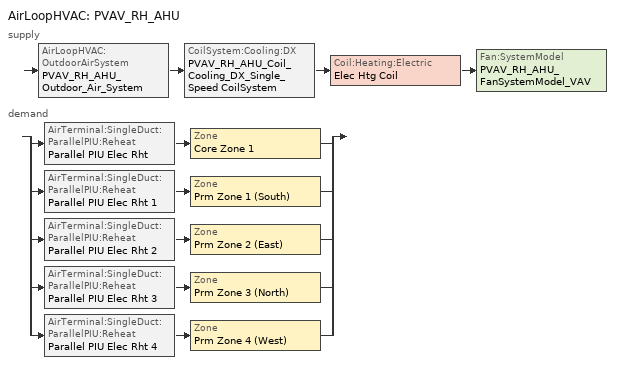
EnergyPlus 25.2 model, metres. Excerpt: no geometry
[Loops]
AirLoopHVAC 'PVAV_RH_AHU'
 supply: AirLoopHVAC:OutdoorAirSystem 'PVAV_RH_AHU_Outdoor_Air_System' > CoilSystem:Cooling:DX 'PVAV_RH_AHU_Coil_Cooling_DX_Single_Speed CoilSystem' > Coil:Heating:Electric 'Elec Htg Coil' > Fan:SystemModel 'PVAV_RH_AHU_FanSystemModel_VAV'
 demand: split
  | AirTerminal:SingleDuct:ParallelPIU:Reheat 'Parallel PIU Elec Rht' > Zone 'Core Zone 1'
  | AirTerminal:SingleDuct:ParallelPIU:Reheat 'Parallel PIU Elec Rht 1' > Zone 'Prm Zone 1 (South)'
  | AirTerminal:SingleDuct:ParallelPIU:Reheat 'Parallel PIU Elec Rht 2' > Zone 'Prm Zone 2 (East)'
  | AirTerminal:SingleDuct:ParallelPIU:Reheat 'Parallel PIU Elec Rht 3' > Zone 'Prm Zone 3 (North)'
  | AirTerminal:SingleDuct:ParallelPIU:Reheat 'Parallel PIU Elec Rht 4' > Zone 'Prm Zone 4 (West)'
[AirLoopHVAC]
PVAV_RH_AHU: Design return air flow fraction of supply air flow=1; Design supply air flow rate=4.71947
[AirTerminal:SingleDuct:ParallelPIU:Reheat] Availability schedule=Always On Discrete hvac_library; Convergence tolerance=0.001; Design heating discharge air temperature=32.1; Fan control type=ConstantSpeed; Fan on flow fraction=Autosize; High limit heating discharge air temperature=37.7; Maximum hot water or steam flow rate=Autosize; Maximum primary air flow rate=0.943895; Maximum secondary air flow rate=2.83168; Minimum fan turn down ratio=0.3; Minimum hot water or steam flow rate=0; Minimum primary air flow fraction=0.15
Name | Fan | Reheat coil
Parallel PIU Elec Rht | Parallel PIU Elec Rht Fan | Parallel PIU Elec Rht Coil
Parallel PIU Elec Rht 1 | Parallel PIU Elec Rht Fan 1 | Parallel PIU Elec Rht Coil 1
Parallel PIU Elec Rht 2 | Parallel PIU Elec Rht Fan 2 | Parallel PIU Elec Rht Coil 2
Parallel PIU Elec Rht 3 | Parallel PIU Elec Rht Fan 3 | Parallel PIU Elec Rht Coil 3
Parallel PIU Elec Rht 4 | Parallel PIU Elec Rht Fan 4 | Parallel PIU Elec Rht Coil 4
[Coil:Cooling:DX:SingleSpeed]
PVAV_RH_AHU_Coil_Cooling_DX_Single_Speed: 2017 rated evaporator fan power per volume flow rate=773.3; 2023 rated evaporator fan power per volume flow rate=934.4; Availability schedule=Always On Discrete; Basin heater capacity=0; Basin heater setpoint temperature=2; Condenser type=AirCooled; Crankcase heater capacity=0; Energy input ratio function of flow fraction curve=Curve Quadratic 2; Energy input ratio function of temperature curve=Curve Biquadratic 2; Evaporative condenser air flow rate=Autosize; Evaporative condenser effectiveness=0.9; Evaporative condenser pump rated power consumption=Autosize; Gross rated cooling cop=3.22; Gross rated sensible heat ratio=Autosize; Gross rated total cooling capacity=87921.3; Latent capacity time constant=0; Maximum cycling rate=0; Maximum outdoor dry bulb temperature for crankcase heater operation=10; Minimum outdoor dry bulb temperature for compressor operation=-25; Nominal time for condensate removal to begin=0; Part load fraction correlation curve=Curve Quadratic 3; Rated air flow rate=4.71947; Ratio of initial moisture evaporation rate and steady state latent capacity=0; Total cooling capacity function of flow fraction curve=Curve Quadratic 1; Total cooling capacity function of temperature curve=Curve Biquadratic 1
[Coil:Heating:Electric] Availability schedule=Always On Discrete hvac_library; Efficiency=1
Name | Nominal capacity
Elec Htg Coil | 150000
Parallel PIU Elec Rht Coil; Parallel PIU Elec Rht Coil 1; Parallel PIU Elec Rht Coil 2; Parallel PIU Elec Rht Coil 3; Parallel PIU Elec Rht Coil 4 | 8792
[CoilSystem:Cooling:DX]
PVAV_RH_AHU_Coil_Cooling_DX_Single_Speed CoilSystem: Availability schedule=Always On Discrete; Cooling coil=PVAV_RH_AHU_Coil_Cooling_DX_Single_Speed
[Controller:MechanicalVentilation]
Controller Mechanical Ventilation 5: Availability schedule=Always On Discrete; Demand controlled ventilation=No; System outdoor air method=Standard62.1VentilationRateProcedure; Zone or zonelist name 1=Core Zone 1; Design specification outdoor air object name 1=Core_Zone_Design_OA; Design specification zone air distribution object name 1=Core Zone 1 Design Spec Zone Air Dist; Zone or zonelist name 2=Prm Zone 1 (South); Design specification outdoor air object name 2=Perimeter_Zone_1_Design_OA; Design specification zone air distribution object name 2=Prm Zone 1 (South) Design Spec Zone Air Dist; Zone or zonelist name 3=Prm Zone 2 (East); Design specification outdoor air object name 3=Perimeter_Zone_2_Design_OA; Design specification zone air distribution object name 3=Prm Zone 2 (East) Design Spec Zone Air Dist; Zone or zonelist name 4=Prm Zone 3 (North); Design specification outdoor air object name 4=Perimeter_Zone_3_Design_OA; Design specification zone air distribution object name 4=Prm Zone 3 (North) Design Spec Zone Air Dist; Zone or zonelist name 5=Prm Zone 4 (West); Design specification outdoor air object name 5=Perimeter_Zone_4_Design_OA; Design specification zone air distribution object name 5=Prm Zone 4 (West) Design Spec Zone Air Dist
[Controller:OutdoorAir]
Controller Outdoor Air 5: Control high indoor humidity based on outdoor humidity ratio=Yes; Economizer control action type=ModulateFlow; Economizer control type=DifferentialDryBulb; Economizer maximum limit dry bulb temperature=28; Economizer maximum limit enthalpy=64000; Economizer minimum limit dry bulb temperature=-100; Economizer operation staging=InterlockedWithMechanicalCooling; Heat recovery bypass control type=BypassWhenWithinEconomizerLimits; High humidity control=No; High humidity outdoor air flow ratio=1; Lockout type=NoLockout; Maximum outdoor air flow rate=Autosize; Mechanical ventilation controller=Controller Mechanical Ventilation 5; Minimum limit type=FixedMinimum; Minimum outdoor air flow rate=0.08
[DesignSpecification:OutdoorAir] Outdoor air flow air changes per hour=0; Outdoor air flow per person=0; Outdoor air flow per zone=0.0943895; Outdoor air flow per zone floor area=0; Outdoor air method=Maximum
Core_Zone_Design_OA; Perimeter_Zone_1_Design_OA; Perimeter_Zone_2_Design_OA; Perimeter_Zone_3_Design_OA; Perimeter_Zone_4_Design_OA
[DesignSpecification:OutdoorAir:SpaceList]
Name | Space design specification outdoor air object name 1 | Space name 1
Core Zone 1 DSOA Space List | Core_Zone_Design_OA | Core_Space_1
Prm Zone 1 (South) DSOA Space List | Perimeter_Zone_1_Design_OA | Perimeter_Space_1
Prm Zone 2 (East) DSOA Space List | Perimeter_Zone_2_Design_OA | Perimeter_Space_2
Prm Zone 3 (North) DSOA Space List | Perimeter_Zone_3_Design_OA | Perimeter_Space_3
Prm Zone 4 (West) DSOA Space List | Perimeter_Zone_4_Design_OA | Perimeter_Space_4
[DesignSpecification:ZoneAirDistribution] Minimum zone ventilation efficiency=0; Zone air distribution effectiveness in cooling mode=0.8; Zone air distribution effectiveness in heating mode=0.8
Core Zone 1 Design Spec Zone Air Dist; Prm Zone 1 (South) Design Spec Zone Air Dist; Prm Zone 2 (East) Design Spec Zone Air Dist; Prm Zone 3 (North) Design Spec Zone Air Dist; Prm Zone 4 (West) Design Spec Zone Air Dist
[Fan:ConstantVolume] Availability schedule=Perimeter_Space_1_Occupant_Sch; Fan total efficiency=0.7; Maximum flow rate=2.83168; Motor efficiency=0.9; Motor in airstream fraction=1; Pressure rise=250
Parallel PIU Elec Rht Fan; Parallel PIU Elec Rht Fan 1; Parallel PIU Elec Rht Fan 2; Parallel PIU Elec Rht Fan 3; Parallel PIU Elec Rht Fan 4
[Fan:SystemModel]
PVAV_RH_AHU_FanSystemModel_VAV: Availability schedule=Always On Discrete hvac_library; Design electric power consumption=10000; Design maximum air flow rate=4.71947; Design power sizing method=TotalEfficiencyAndPressure; Design pressure rise=1017.592; Electric power function of flow fraction curve=VAV Fan Curve; Electric power minimum flow rate fraction=0; Electric power per unit flow rate=840; Electric power per unit flow rate per unit pressure=1.66667; End use subcategory=General; Fan total efficiency=0.6045; Motor efficiency=0.93; Motor in air stream fraction=1; Motor loss radiative fraction=0; Number of speeds=1; Speed control method=Continuous
[SetpointManager:MixedAir] Control variable=Temperature
Node 68 OS Default SPM; Node 71 OS Default SPM
[SetpointManager:Scheduled] Control variable=Temperature
Name | Schedule
PVAV_RH_AHU_Scheduled_Deck_Temp | SCHEDULED_Reheat_Temp
Scheduled Deck Temp | Preheat_Coil_LAT
[Sizing:System]
PVAV_RH_AHU: 100 outdoor air in cooling=No; 100 outdoor air in heating=No; Central cooling capacity control method=OnOff; Central cooling design supply air humidity ratio=0.0085; Central cooling design supply air temperature=12.8; Central heating design supply air humidity ratio=0.008; Central heating design supply air temperature=40; Central heating maximum system air flow ratio=1; Cooling design capacity=Autosize; Cooling design capacity method=CoolingDesignCapacity; Cooling design capacity per floor area=234.7; Cooling fraction of autosized cooling supply air flow rate=1; Cooling supply air flow rate=0; Cooling supply air flow rate method=DesignDay; Cooling supply air flow rate per floor area=0.00996765; Cooling supply air flow rate per unit cooling capacity=3.94755e-05; Design outdoor air flow rate=Autosize; Fraction of autosized cooling design capacity=1; Fraction of autosized heating design capacity=1; Heating design capacity=Autosize; Heating design capacity method=HeatingDesignCapacity; Heating design capacity per floor area=157; Heating fraction of autosized cooling supply air flow rate=1; Heating fraction of autosized heating supply air flow rate=1; Heating supply air flow rate=0; Heating supply air flow rate method=DesignDay; Heating supply air flow rate per floor area=0.00996765; Heating supply air flow rate per unit heating capacity=3.15882e-05; Occupant diversity=Autosize; Precool design humidity ratio=0.008; Precool design temperature=12.8; Preheat design humidity ratio=0.008; Preheat design temperature=7; System outdoor air method=Standard62.1VentilationRateProcedure; Type of load to size on=Sensible; Type of zone sum to use=Coincident; Zone maximum outdoor air fraction=1
[Sizing:Zone] Account for dedicated outdoor air system=No; Cooling design air flow method=DesignDay; Cooling design air flow rate=0; Cooling minimum air flow=0; Cooling minimum air flow fraction=0; Cooling minimum air flow per zone floor area=0.000762; Heating design air flow method=DesignDayWithLimit; Heating design air flow rate=0; Heating maximum air flow=0; Heating maximum air flow fraction=0.5; Heating maximum air flow per zone floor area=0; Type of space sum to use=Coincident; Zone cooling design supply air humidity ratio=0.0085; Zone cooling design supply air humidity ratio difference=0.005; Zone cooling design supply air temperature=12.8; Zone cooling design supply air temperature input method=SupplyAirTemperature; Zone heating design supply air humidity ratio=0.008; Zone heating design supply air temperature=32.2222; Zone heating design supply air temperature difference=11.11; Zone heating design supply air temperature input method=SupplyAirTemperature; Zone humidification design supply air humidity ratio difference=0.005; Zone latent cooling design supply air humidity ratio input method=HumidityRatioDifference; Zone latent heating design supply air humidity ratio input method=HumidityRatioDifference; Zone load sizing method=Sensible Load Only No Latent Load
Name | Design specification outdoor air object | Design specification zone air distribution object | Zone cooling design supply air temperature difference
Core Zone 1 | Core Zone 1 DSOA Space List | Core Zone 1 Design Spec Zone Air Dist | 8.33333
Prm Zone 1 (South) | Prm Zone 1 (South) DSOA Space List | Prm Zone 1 (South) Design Spec Zone Air Dist | 11.1111
Prm Zone 2 (East) | Prm Zone 2 (East) DSOA Space List | Prm Zone 2 (East) Design Spec Zone Air Dist | 11.1111
Prm Zone 3 (North) | Prm Zone 3 (North) DSOA Space List | Prm Zone 3 (North) Design Spec Zone Air Dist | 11.1111
Prm Zone 4 (West) | Prm Zone 4 (West) DSOA Space List | Prm Zone 4 (West) Design Spec Zone Air Dist | 11.1111
[ThermostatSetpoint:DualSetpoint] Cooling setpoint temperature schedule=Cooling Themostat Setpoint; Heating setpoint temperature schedule=Heating Thermostat Setpoint
Core_bottom Setpoints; Perimeter_bot_ZN_1 Setpoints; Perimeter_bot_ZN_2 Setpoints; Perimeter_bot_ZN_3 Setpoints; Perimeter_bot_ZN_4 Setpoints
[ZoneControl:Thermostat] Temperature difference between cutout and setpoint=0
Name | Zone or zonelist | Control 1 | Control type schedule
Core Zone 1 Thermostat | Core Zone 1 | Core_bottom Setpoints | Core Zone 1 Thermostat Schedule
Prm Zone 1 (South) Thermostat | Prm Zone 1 (South) | Perimeter_bot_ZN_1 Setpoints | Prm Zone 1 (South) Thermostat Schedule
Prm Zone 2 (East) Thermostat | Prm Zone 2 (East) | Perimeter_bot_ZN_2 Setpoints | Prm Zone 2 (East) Thermostat Schedule
Prm Zone 3 (North) Thermostat | Prm Zone 3 (North) | Perimeter_bot_ZN_3 Setpoints | Prm Zone 3 (North) Thermostat Schedule
Prm Zone 4 (West) Thermostat | Prm Zone 4 (West) | Perimeter_bot_ZN_4 Setpoints | Prm Zone 4 (West) Thermostat Schedule
[Zone equipment]
Core Zone 1: Parallel PIU Elec Rht
Prm Zone 1 (South): Parallel PIU Elec Rht 1
Prm Zone 2 (East): Parallel PIU Elec Rht 2
Prm Zone 3 (North): Parallel PIU Elec Rht 3
Prm Zone 4 (West): Parallel PIU Elec Rht 4
[Curve:Biquadratic] Maximum value of x=22; Maximum value of y=46; Minimum value of x=17; Minimum value of y=13
Name | Coefficient1 constant | Coefficient2 x | Coefficient3 x 2 | Coefficient4 y | Coefficient5 y 2 | Coefficient6 x y
Curve Biquadratic 1 | 0.942588 | 0.00954335 | 0.00068377 | -0.0110427 | 5.249e-06 | -9.72e-06
Curve Biquadratic 2 | 0.342414 | 0.034885 | -0.0006237 | 0.00497722 | 0.000437951 | -0.000728028
[Curve:Quadratic]
Name | Maximum value of x | Minimum value of x | Coefficient1 constant | Coefficient2 x | Coefficient3 x 2
Curve Quadratic 1 | 1.5 | 0.5 | 0.8 | 0.2 | 0
Curve Quadratic 2 | 1.5 | 0.5 | 1.1552 | -0.1808 | 0.0256
Curve Quadratic 3 | 1 | 0 | 0.85 | 0.15 | 0
[Curve:Quartic]
VAV Fan Curve: Input unit type for x=Dimensionless; Maximum curve output=1; Maximum value of x=1; Minimum curve output=0; Minimum value of x=0; Output unit type=Dimensionless; Coefficient1 constant=0.0407599; Coefficient2 x=0.088045; Coefficient3 x 2=-0.0729261; Coefficient4 x 3=0.94374; Coefficient5 x 4=0
[Schedule:Compact]
Core Zone 1 Thermostat Schedule; Prm Zone 1 (South) Thermostat Schedule; Prm Zone 2 (East) Thermostat Schedule; Prm Zone 3 (North) Thermostat Schedule; Prm Zone 4 (West) Thermostat Schedule: Through: 12/31, For: AllDays, Until: 24:00, 4
Perimeter_Space_1_Occupant_Sch: Through: 12/31, For: Weekdays, Until: 06:00, 0, Until: 07:00, 0.1, Until: 08:00, 0.2, Until: 10:00, 0.95, Until: 11:00, 0.975703, Until: 12:00, 0.95, Until: 13:00, 0.513528, Until: 14:00, 0.95, Until: 15:00, 0.975703, Until: 17:00, 0.95, Until: 18:00, 0.3, Until: 22:00, 0.1, Until: 23:00, 0.05, Until: 24:00, 0.05, For: Saturday, Until: 06:00, 0, Until: 07:00, 0.1, Until: 08:00, 0.1, Until: 10:00, 0.3, Until: 11:00, 0.308117, Until: 12:00, 0.3, Until: 13:00, 0.102706, Until: 14:00, 0.1, Until: 15:00, 0.102706, Until: 17:00, 0.1, Until: 18:00, 0.05, Until: 19:00, 0.05, Until: 24:00, 0, For: SummerDesignDay, Until: 06:00, 1e-09, Until: 22:00, 1, Until: 24:00, 0.05, For: WinterDesignDay, Until: 24:00, 0, For:Sunday Holidays AllOtherDays, Until: 06:00, 0, Until: 18:00, 0.05, Until: 24:00, 0
[Schedule:Constant] Hourly value=1
Always On Discrete; Always On Discrete hvac_library
[Schedule:Day:Interval]
Deck Temperature Default 3: 24:00, 10, No
Deck Temperature Default 5: 05:00, 18.3333, 17:00, 12.8675, 24:00, 18.3333, No
Deck Temperature Summer Design Day 3; Deck Temperature Winter Design Day 3: 24:00, 12.8, No
Deck Temperature Summer Design Day 5: 05:00, 18.3333, 17:00, 12.7779, 24:00, 18.3333, No
Deck Temperature Winter Design Day 5: 05:00, 18.3333, 17:00, 12.8, 24:00, 18.3333, No
Saturdays: 05:00, 26.7, 17:00, 24, 24:00, 26.7, No
Saturdays 1: 05:00, 15.6, 17:00, 21, 24:00, 15.6, No
Sundays: 24:00, 26.7, No
Sundays 2: 24:00, 15.6, No
Weekday: 05:00, 15.6, 22:00, 21, 24:00, 15.6, No
Weekdays: 05:00, 26.7, 22:00, 24, 24:00, 26.1005, No
[Schedule:Week:Daily]
Cooling Themostat Setpoint Week Rule - Jan1-Jan2: Weekdays, Weekdays, Weekdays, Weekdays, Weekdays, Weekdays, Saturdays, Weekdays, Weekdays, Weekdays, Weekdays, Weekdays
Cooling Themostat Setpoint Week Rule - Jan3-Dec31: Sundays, Weekdays, Weekdays, Weekdays, Weekdays, Weekdays, Saturdays, Weekdays, Weekdays, Weekdays, Weekdays, Weekdays
Heating Thermostat Setpoint Week Rule - Jan1-Jan2: Weekday, Weekday, Weekday, Weekday, Weekday, Weekday, Saturdays 1, Weekday, Weekday, Weekday, Weekday, Weekday
Heating Thermostat Setpoint Week Rule - Jan3-Dec31: Sundays 2, Weekday, Weekday, Weekday, Weekday, Weekday, Saturdays 1, Weekday, Weekday, Weekday, Weekday, Weekday
Preheat_Coil_LAT Week Rule - Jan1-Dec31: Deck Temperature Default 3, Deck Temperature Default 3, Deck Temperature Default 3, Deck Temperature Default 3, Deck Temperature Default 3, Deck Temperature Default 3, Deck Temperature Default 3, Deck Temperature Default 3, Deck Temperature Summer Design Day 3, Deck Temperature Winter Design Day 3, Deck Temperature Default 3, Deck Temperature Default 3
SCHEDULED_Reheat_Temp Week Rule - Jan1-Dec31: Deck Temperature Default 5, Deck Temperature Default 5, Deck Temperature Default 5, Deck Temperature Default 5, Deck Temperature Default 5, Deck Temperature Default 5, Deck Temperature Default 5, Deck Temperature Default 5, Deck Temperature Summer Design Day 5, Deck Temperature Winter Design Day 5, Deck Temperature Default 5, Deck Temperature Default 5
[Schedule:Year]
Cooling Themostat Setpoint: Cooling Themostat Setpoint Week Rule - Jan1-Jan2, 1, 1, 1, 2, Cooling Themostat Setpoint Week Rule - Jan3-Dec31, 1, 3, 12, 31
Heating Thermostat Setpoint: Heating Thermostat Setpoint Week Rule - Jan1-Jan2, 1, 1, 1, 2, Heating Thermostat Setpoint Week Rule - Jan3-Dec31, 1, 3, 12, 31
Preheat_Coil_LAT: Preheat_Coil_LAT Week Rule - Jan1-Dec31, 1, 1, 12, 31
SCHEDULED_Reheat_Temp: SCHEDULED_Reheat_Temp Week Rule - Jan1-Dec31, 1, 1, 12, 31
